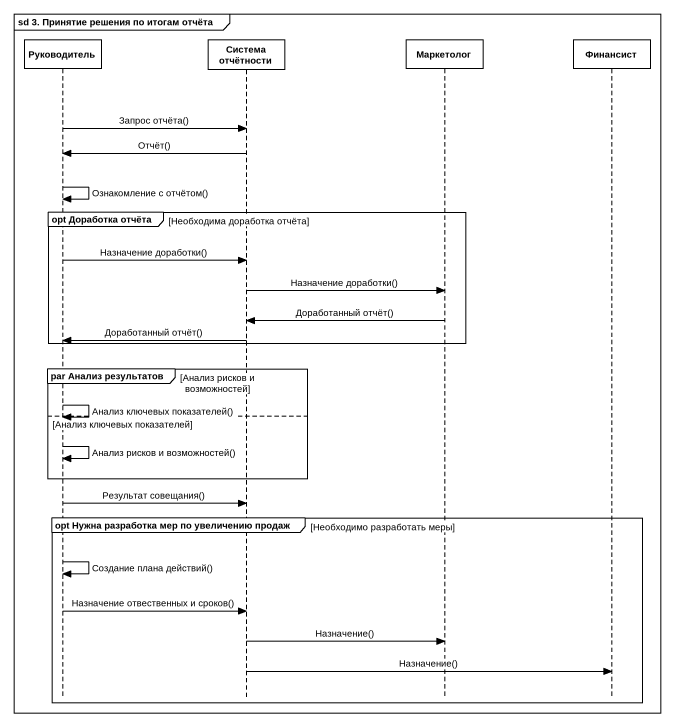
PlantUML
@startuml
mainframe sd 3. Принятие решения по итогам отчёта
hide footbox
participant Руководитель
participant "Система отчётности" as Система_отчётности
participant Маркетолог
participant Финансист

Руководитель -> Система_отчётности : Запрос отчёта()
Система_отчётности -> Руководитель : Отчёт()
Руководитель -> Руководитель : Ознакомление с отчётом()
group opt Доработка отчёта [Необходима доработка отчёта]
  Руководитель -> Система_отчётности : Назначение доработки()
  Система_отчётности -> Маркетолог : Назначение доработки()
  Маркетолог -> Система_отчётности : Доработанный отчёт()
  Система_отчётности -> Руководитель : Доработанный отчёт()
end
group par Анализ результатов [Анализ рисков и возможностей]
  Руководитель -> Руководитель : Анализ ключевых показателей()
else Анализ ключевых показателей
  Руководитель -> Руководитель : Анализ рисков и возможностей()
end
Руководитель -> Система_отчётности : Результат совещания()
group opt Нужна разработка мер по увеличению продаж [Необходимо разработать меры]
  Руководитель -> Руководитель : Создание плана действий()
  Руководитель -> Система_отчётности : Назначение отвественных и сроков()
  Система_отчётности -> Маркетолог : Назначение()
  Система_отчётности -> Финансист : Назначение()
end
@enduml
